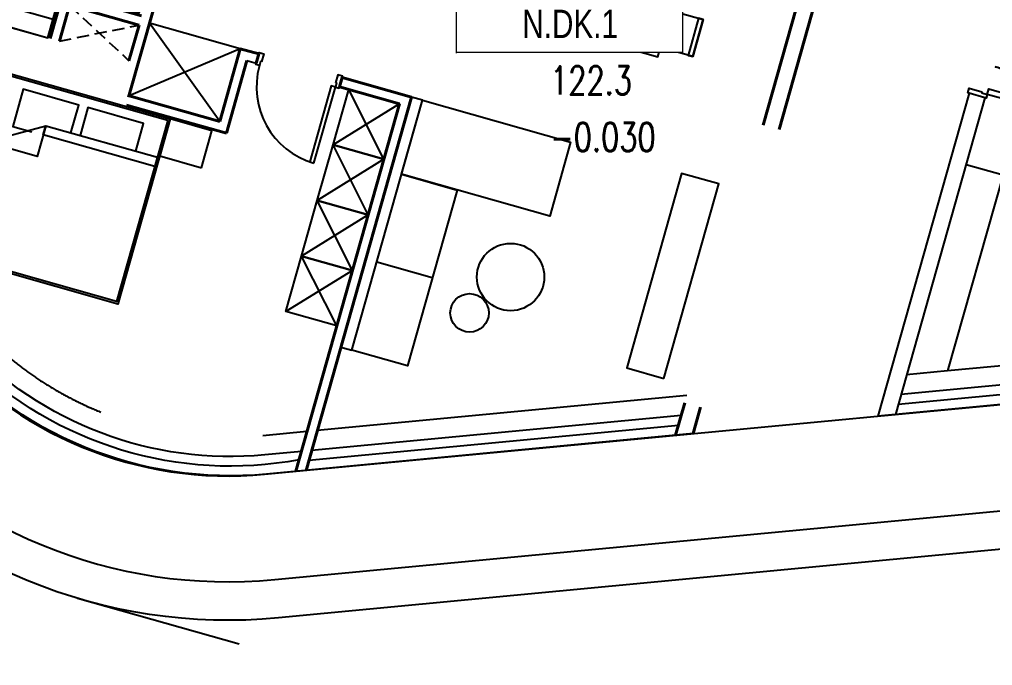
# Model space of a CAD drawing. Header units: millimetres. Extents: x -361706341 to 361216459, y -284152911 to 284385905.
# Drawn here: x -59336 to -49217, y 79822 to 86538 of the extents above; entities that cross this region are included whole.
import ezdxf
from ezdxf.enums import TextEntityAlignment as Align
from ezdxf.xclip import XClip

# ---------------------------------------------------------------- set-up
doc = ezdxf.new("R2010")
doc.units = ezdxf.units.MM
doc.header["$LTSCALE"] = 100
doc.header["$MEASUREMENT"] = 0
doc.header["$XCLIPFRAME"] = 0
doc.set_wipeout_variables(frame=1)
for name, pattern in [('220126_HDN_HBA typical plan$0$HIDDEN', [0.375, 0.25, -0.125]), ('ACAD_ISO03W100', [30, 12, -18]), ('HIDDEN', [0.375, 0.25, -0.125])]:
    doc.linetypes.add(name, pattern=pattern)
for name, color, linetype in [('A-_FURN----_E-_N', 251, 'Continuous'), ('A-ANNO-ROOM', 50, 'Continuous'), ('ccu11-Dim', 8, 'Continuous'), ('dien tich thong thuy', 3, 'Continuous'), ('IDEA - dim', 251, 'Continuous'), ('KT-Khuat', 9, 'HIDDEN'), ('KT-Net manh', 139, 'Continuous'), ('KT-Tuong', 1, 'Continuous'), ('Xref_NT1+NT2_MBDV Cot vach_220729$0$ccu12-Thay', 7, 'Continuous')]:
    doc.layers.add(name, color=color, linetype=linetype)
for name, color, linetype, lineweight in [('KT-Chuviet', 255, 'Continuous', 15), ('KT-Net cat', 1, 'Continuous', 40), ('KT-Net thay', 7, 'Continuous', 15), ('KT-Net truc', 18, 'Continuous', 15)]:
    doc.layers.add(name, color=color, linetype=linetype, lineweight=lineweight)
doc.styles.add('220126_HDN_HBA typical plan$0$211210_HDN_HBA_TYPICAL PLAN CORE OPT 1$0$HBA-Text', font='GOTHIC.TTF')
doc.styles.add('font unicode ccu', font='arial.ttf')
doc.styles.add('ROMANS', font='ROMANS.SHX')

# ---------------------------------------------------------------- blocks, each defined once
blk = doc.blocks.new('*U163')
at = {"linetype": 'Continuous'}
for points in [[(-375.0000000000002, -849.9999999962746), (374.9999999999998, -849.9999999962748), (375.0000000000002, 850.0000000037252), (-374.9999999999998, 850.0000000037254)], [(-724.9999999999999, 750.0000000037254), (-274.9999999999999, 750.0000000037253), (-274.9999999999999, 350.0000000037253), (-724.9999999999999, 350.0000000037254)], [(-724.9999999999999, 350.0000000037254), (-674.9999999999999, 350.0000000037254), (-674.9999999999999, 750.0000000037254), (-724.9999999999999, 750.0000000037254)], [(725.0000000000001, 750.0000000037252), (275.0000000000001, 750.0000000037253), (275.0000000000001, 350.0000000037252), (725.0000000000001, 350.0000000037252)], [(725.0000000000001, 350.0000000037252), (675.0000000000001, 350.0000000037252), (675.0000000000001, 750.0000000037252), (725.0000000000001, 750.0000000037252)], [(-725, 200.0000000037254), (-274.9999999999999, 200.0000000037253), (-275.0000000000001, -199.9999999962747), (-725, -199.9999999962746)], [(-725, -199.9999999962746), (-675, -199.9999999962746), (-675, 200.0000000037254), (-725, 200.0000000037254)], [(725, 200.0000000037251), (275.0000000000001, 200.0000000037252), (274.9999999999999, -199.9999999962748), (725, -199.9999999962749)], [(725, -199.9999999962749), (675, -199.9999999962748), (675, 200.0000000037252), (725, 200.0000000037251)], [(-725.0000000000001, -749.9999999962746), (-275.0000000000001, -749.9999999962747), (-275.0000000000001, -349.9999999962747), (-725.0000000000001, -349.9999999962746)], [(-725.0000000000001, -349.9999999962746), (-675.0000000000001, -349.9999999962746), (-675.0000000000001, -749.9999999962746), (-725.0000000000001, -749.9999999962746)], [(724.9999999999999, -749.9999999962748), (274.9999999999999, -749.9999999962747), (274.9999999999999, -349.9999999962748), (724.9999999999999, -349.9999999962748)], [(724.9999999999999, -349.9999999962748), (674.9999999999999, -349.9999999962748), (674.9999999999999, -749.9999999962748), (724.9999999999999, -749.9999999962748)]]:
    blk.add_lwpolyline(points, close=True, dxfattribs=at)
blk = doc.blocks.new('d900n')
for points in [[(20, -50), (20, -40), (65, -40), (65, 0), (-65, 0), (-65, -50)], [(885, -40), (65, -40), (65, -85), (885, -85)], [(20, -850), (20, -860), (65, -860), (65, -900), (-65, -900), (-65, -850)]]:
    blk.add_lwpolyline(points, close=True)
blk.add_arc((65, -40), 820, 270, 0)
blk = doc.blocks.new('*U166')
at = {"layer": 'A-_FURN----_E-_N', "linetype": 'Continuous'}
for points in [[(-899.9999999999709, 600), (-899.9999999999709, 1000), (-1349.999999999971, 1000), (-1349.999999999971, 600)], [(-900.0000000000291, -1000), (-900.0000000000291, 1000), (900.0000000000291, 1000), (900.0000000000291, -1000)], [(-880.0000000000291, -980), (-880.0000000000291, 980), (880.0000000000291, 980), (880.0000000000291, -980)], [(1350.000000000029, 600), (1350.000000000029, 1000), (900.0000000000291, 1000), (900.0000000000291, 600)]]:
    blk.add_lwpolyline(points, close=True, dxfattribs=at)
at = {"layer": 'A-_FURN----_E-_N', "linetype": '220126_HDN_HBA typical plan$0$HIDDEN', "ltscale": 500}
blk.add_lwpolyline([(-900.0000000000291, -1000), (-900.0000000000291, 1000), (900.0000000000291, 1000), (900.0000000000291, -1000)], close=True, dxfattribs=at)
at = {"layer": 'A-_FURN----_E-_N', "linetype": 'Continuous'}
for points in [[(-54.9999999999709, 580), (-54.9999999999709, 880), (-655.605454891891, 880), (-655.605454891891, 480), (-448.1151331290312, 480)], [(645.6054548844986, 580), (645.6054548844986, 880), (45.0000000000291, 880), (45.0000000000291, 580)], [(-880.0000000000291, 248.6659454330802), (-326.2632651105232, 580), (880.0000000000291, 580), (880.0000000000291, 480), (-326.2632651105232, 480), (-326.2632651105232, 580), (-326.2632651105232, 248.6659454330802), (-880.0000000000291, 248.6659454330802)]]:
    blk.add_lwpolyline(points, dxfattribs=at)
blk = doc.blocks.new('31')
at = {"layer": 'IDEA - dim'}
for p, q in [((9750.000000136599, -3050.000000000407), (9750.000000136453, -3650.000000000378)), ((8100.00000013657, -5520.00000000064), (8100.000000136817, -5420.00000000064)), ((8000.000000136642, -5620.000000000669), (8000.000000136803, -6599.999999999651)), ((8000.000000136642, -5620.000000000698), (8784.99916612501, -6599.999296250899)), ((8784.999166124995, -5620.000000000611), (8000.000000136803, -6599.999999999651))]:
    blk.add_line(p, q, dxfattribs=at)
for points in [[(10569.90835125541, 1.455191522836685e-11), (12180.61074095224, -4153.879492931505, -0.5272080109943784), (8451.169870064477, -9600.002167725237), (100.0000329748145, -9600.002167677158)], [(11946.46563718725, -3870.000000000291, -0.5190411191082546), (8900.000000136744, -9474.089352384195, -0.3793536674176091)], [(11994.13869741659, -4226.185626693943, -0.4899545020633045), (8900.000000136686, -9373.402691700787, -0.3784433092330402)]]:
    blk.add_lwpolyline(points, format="xyb", dxfattribs=at)
for points in [[(10421.31794200309, -169.9999999999854), (11817.24880922618, -3770.000000000204)], [(10528.57262543858, -170.0000000000437), (11924.50349266187, -3770.000000000218)], [(8800.000000136497, -3650.000000000407), (8800.000000136439, -3050.000000000437), (10700.00000013661, -3050.000000000437), (10700.00000013666, -3650.000000000335)], [(11856.02466664919, -3870.000000000291), (11994.13869741664, -4226.185626693899)], [(8434.999136128026, -7575.00216205664), (8234.999136097627, -7575.002162056626), (8234.999136097307, -8475.002162049757), (8434.999136127677, -8475.002162049816), (8434.999136128012, -7575.002167718791), (7925.000000136555, -7575.002167718791), (7925.000000136628, -6724.999999999956)], [(6925.00000013622, -9325.002167718558), (6925.000000136162, -9375.002167718456), (8434.99913609719, -9375.002167707193), (8434.999136097424, -7575.002167707265)]]:
    blk.add_lwpolyline(points, dxfattribs=at)
at = {"layer": 'IDEA - dim', "elevation": -2.671691506290594e-10}
blk.add_lwpolyline([(10099.99999547367, -449.9996756606706), (7999.99999547367, -449.9996756605542), (7999.9999954737, -849.9996756605688), (10099.99999547363, -849.9996756606997)], close=True, dxfattribs=at)
at = {"layer": 'IDEA - dim'}
for points in [[(8000.000000136744, -3650.000000000407), (8000.000000136657, -2050.000000000437), (8800.00000013657, -2050.000000000524), (8800.000000136584, -3650.000000000407)], [(8000.000000136642, -3770.000000000233), (10700.00000013661, -3770.000000000291), (10700.00000013667, -3650.000000000276), (8000.000000136744, -3650.000000000407)], [(8100.000000141459, -4420.000000000262), (8100.000000136686, -3870.000000000291), (8700.000000136788, -3869.999999993539), (8700.00000014338, -4419.999999993102), (8100.000000141459, -4420.000000000262)], [(8700.000000141561, -4419.999999993597), (8700.000000136672, -3869.999999993597), (9300.000000136672, -3869.999999986845), (9300.000000143395, -4419.999999986438), (8700.000000141561, -4419.999999993597)], [(9300.000000141532, -4419.999999986903), (9300.000000136744, -3869.999999986845), (9900.00000013673, -3869.999999980137), (9900.000000143424, -4419.999999979729), (9300.000000141532, -4419.999999986903)], [(9900.000000141663, -4419.999999980151), (9900.000000136759, -3869.999999980166), (10500.00000013667, -3869.999999973457), (10500.0000001435, -4419.999999973021), (9900.000000141663, -4419.999999980151)]]:
    blk.add_lwpolyline(points, close=True, dxfattribs=at)
for centre, radius in [((9519.270224046399, -2269.271232894913), 349.9999999999992), ((9994.248055401702, -2578.515534482256), 199.9999999999996)]:
    blk.add_circle(centre, radius, dxfattribs=at)
at = {"layer": 'KT-Khuat', "ltscale": 5}
for points in [[(8050.000000136686, -7450.002167718791), (8434.99915147142, -6699.999993921301)], [(8434.999560102122, -7450.002161640354), (8050.000000136832, -6699.999999999738)]]:
    blk.add_lwpolyline(points, dxfattribs=at)
at = {"layer": 'KT-Net cat'}
for p, q in [((10284.99876375972, -170.0000000000291), (10635.82730887431, -170.0000000000437)), ((8000.000000136672, -4520.000000000713), (8000.000000136701, -3770.000000000276)), ((8100.000000136672, -4520.000000000728), (8100.000000136686, -3870.000000000291)), ((8100.000000136686, -3870.000000000291), (12070.53403352026, -3870.000000000291)), ((8100.000000136672, -4520.000000000728), (8000.000000136672, -4520.000000000713)), ((8000.00000013657, -5620.00000000064), (8000.000000136701, -5420.00000000064)), ((8100.000000136817, -5420.00000000064), (8000.00000013673, -5420.00000000064)), ((8100.00000013657, -5520.00000000064), (8884.999166124951, -5520.000000000568)), ((8884.999166124908, -6599.999305698337), (8884.999166124951, -5520.000000000568)), ((8000.00000013657, -5620.00000000064), (8784.999166124995, -5620.000000000611)), ((8784.999166125068, -6599.999999749853), (8784.999166124995, -5620.000000000611))]:
    blk.add_line(p, q, dxfattribs=at)
for points in [[(3449.999999692329, 1.455191522836685e-11), (7284.998821347326, 2.91038304567337e-11)], [(10284.71327703867, -1.390046963933855e-05), (10569.90835125541, 1.455191522836685e-11)], [(4049.999999692445, -170.0000000000291), (7284.998821347428, -169.9999999999418)], [(8000.000000136759, -3770.000000000218), (12031.75817609754, -3770.000000000218)], [(8800.000000136759, -6599.999999999782), (6900.000000136672, -6599.999999999549)], [(8434.999151471362, -7550.002161640339), (7950.000000136512, -7550.002167718732), (7950.000000136715, -6699.999999999738)], [(8050.000000136832, -6699.999999999738), (8434.99915147142, -6699.999993921301)], [(8434.99915147126, -7450.002161640368), (8050.000000136686, -7450.002167718791), (8050.000000136715, -6699.999999999767)]]:
    blk.add_lwpolyline(points, dxfattribs=at)
at = {"layer": 'KT-Net manh', "linetype": 'ACAD_ISO03W100', "ltscale": 4}
for p, q in [((8100.000000136686, -3870.000000000291), (8700.00000014341, -4419.999999993102)), ((8700.000000136744, -3869.999999993554), (8100.000000141474, -4420.000000000349)), ((8700.000000136672, -3869.999999993597), (9300.000000143395, -4419.999999986438)), ((9300.000000136628, -3869.999999986845), (8700.000000141546, -4419.999999993626)), ((9300.000000136686, -3869.999999986889), (9900.000000143424, -4419.999999979729)), ((9900.000000136686, -3869.999999980151), (9300.000000141576, -4419.999999986947)), ((9900.000000136759, -3869.999999980209), (10500.0000001435, -4419.999999973021)), ((10500.00000013661, -3869.999999973428), (9900.000000141561, -4419.999999980268))]:
    blk.add_line(p, q, dxfattribs=at)
for points in [[(10206.80857513178, -169.9999999999854), (11602.73944235504, -3770.000000000218)], [(11641.51529977795, -3870.000000000233), (11807.66665387171, -4298.491760432255)]]:
    blk.add_lwpolyline(points, dxfattribs=at)
blk.add_lwpolyline([(11807.66665387174, -4298.4917604324, -0.486607273700597), (8915.000000136686, -9169.996791031619, -0.486607273700597)], format="xyb", dxfattribs=at)
at = {"layer": 'A-_FURN----_E-_N', "linetype": 'Continuous', "rotation": 270}
blk.add_blockref('*U163', (6050.000000132728, -1795.000000000582), dxfattribs=at)
at = {"layer": 'IDEA - dim', "extrusion": (0, 0, -1), "xscale": -1, "zscale": -1, "rotation": 359.999999999977}
blk.add_blockref('d900n', (-8050.000000136934, -4520.000000000611), dxfattribs=at)
at = {"layer": 'IDEA - dim', "rotation": 90}
blk.add_blockref('*U166', (9900.000000136613, -7022.50108384859), dxfattribs=at)
blk = doc.blocks.new('dc')
for points in [[(-1100, -40), (-1110, -40), (-1110, -100), (-1150, -100), (-1150, 100), (-1100, 100)], [(-50, -40), (-40, -40), (-40, -100), (0, -100), (0, 100), (-50, 100)], [(-1109.999999999985, -400), (-1109.999999999985, -100), (-1049.999999999985, -100), (-1049.999999999985, -400)], [(-39.99999999998545, -869.9999999999709), (-39.99999999998545, -99.9999999999709), (-99.99999999998545, -99.9999999999709), (-99.99999999998545, -869.9999999999709)]]:
    blk.add_lwpolyline(points, close=True)
for centre, radius, start, end in [((-1110.000000000029, -99.9999999999709), 300.0000000000291, 270, 0), ((-40.0000000000291, -100.0000000000873), 769.9999999999345, 180, 270)]:
    blk.add_arc(centre, radius, start, end)
blk = doc.blocks.new('33')
at = {"layer": 'IDEA - dim'}
for p, q in [((7570.005707725824, 170.0000000002037), (7570.005707725824, 570.0000000001746)), ((7570.005707725824, 570.0000000001746), (9686.902795183181, 570.0000000001746))]:
    blk.add_line(p, q, dxfattribs=at)
for points in [[(225.0005585831823, 8099.999999294581), (4456.946424756199, 8099.999999270483, -0.3095793013163541), (8186.387295653403, 5546.122674039623), (10271.02495861723, 170.0000000002037)], [(2950.005707727163, 7999.999999294698), (4456.946424756607, 7999.999999270512, -0.3095793013163546), (8093.151273880969, 5509.969607170438), (10163.77027518163, 170.0000000002328)], [(2950.005707725533, 7899.999999294669), (4456.946424755035, 7899.999999270483, -0.3095793013163542), (7999.915252108534, 5473.816540301195), (10056.51559174596, 170.0000000002328)]]:
    blk.add_lwpolyline(points, format="xyb", dxfattribs=at)
blk.add_lwpolyline([(9686.902795183181, 570.0000000001746), (9842.006224874756, 170.0000000002037)], dxfattribs=at)
at = {"layer": 'KT-Net manh', "linetype": 'ACAD_ISO03W100', "ltscale": 4}
blk.add_lwpolyline([(8750.571683937975, 2984.727032427152), (9686.902795183181, 570.0000000001746)], dxfattribs=at)
at = {"layer": 'KT-Tuong'}
for p, q in [((6850.005707725766, 170.0000000002037), (10271.02495861723, 170.0000000002037)), ((10271.02495861729, 170.0000000001746), (10336.94307542051, 0.002168399980291724))]:
    blk.add_line(p, q, dxfattribs=at)
blk.add_lwpolyline([(6850.005707725766, 170.0000000002037), (6850.005707725824, 0.002168400009395555), (10336.94307542051, 0.002168399980291724)], dxfattribs=at)
at = {"layer": 'IDEA - dim', "extrusion": (0, 0, -1), "xscale": -1, "zscale": -1, "rotation": 180}
blk.add_blockref('dc', (-5700.005707725533, 84.99997074186103), dxfattribs=at)
blk = doc.blocks.new('A$C418F5BC8')
at = {"layer": 'A-ANNO-ROOM', "insert": (648.1133449638728, 1090.790118377889), "char_height": 600, "attachment_point": 2, "rotation": 50.44882673977027, "style": '220126_HDN_HBA typical plan$0$211210_HDN_HBA_TYPICAL PLAN CORE OPT 1$0$HBA-Text'}
blk.add_mtext_dynamic_manual_height_columns('SL-S', width=722857412.8743668, gutter_width=9765.624999999996, heights=[0], dxfattribs=at)
blk = doc.blocks.new('A$C2A6C5140')
at = {"layer": 'A-ANNO-ROOM', "insert": (731.4497625969816, 1190.0169191678, 0.0003277973379295924), "char_height": 600, "attachment_point": 2, "rotation": 50.44882673977027, "style": '220126_HDN_HBA typical plan$0$211210_HDN_HBA_TYPICAL PLAN CORE OPT 1$0$HBA-Text'}
blk.add_mtext_dynamic_manual_height_columns('2-BR', width=722857412.8743668, gutter_width=9765.624999999996, heights=[0], dxfattribs=at)
blk = doc.blocks.new('A$C5388591E')
at = {"layer": 'A-ANNO-ROOM', "insert": (894.3001998505497, 842.1987865094561, 0.0004622000541105721), "char_height": 600, "attachment_point": 2, "rotation": 1.4064704596368105, "style": '220126_HDN_HBA typical plan$0$211210_HDN_HBA_TYPICAL PLAN CORE OPT 1$0$HBA-Text'}
blk.add_mtext_dynamic_manual_height_columns('3-BR', width=722857412.8743668, gutter_width=9765.624999999996, heights=[0], dxfattribs=at)
blk = doc.blocks.new('A$C21AF0CCA')
at = {"layer": 'A-ANNO-ROOM', "insert": (1197.56892258345, 814.6835720778872), "char_height": 600, "attachment_point": 2, "rotation": 0.10542954816276216, "style": '220126_HDN_HBA typical plan$0$211210_HDN_HBA_TYPICAL PLAN CORE OPT 1$0$HBA-Text'}
blk.add_mtext_dynamic_manual_height_columns('1-BR+', width=722857412.8743668, gutter_width=9765.624999999996, heights=[0], dxfattribs=at)
blk = doc.blocks.new('TAG CAO DO SAN')
blk.add_wipeout([(1526701.778855525, -266095.2298759429), (1527644.6359120198, -266095.2298759429), (1527644.6359120198, -266566.65840419114), (1526701.778855525, -266566.65840419114)]).dxf.layer = 'KT-Net thay'
at = {"layer": 'KT-Net thay', "flags": 128}
blk.add_lwpolyline([(1526701.778855525, -266095.2298759429), (1526701.778855525, -266566.6584041911), (1527644.63591202, -266566.6584041911), (1527644.63591202, -266095.2298759429)], close=True, dxfattribs=at)
for points in [[(1526701.778855525, -266330.9441400666), (1527644.63591202, -266330.9441400666)], [(1526701.778855525, -266566.6584041911), (1527644.63591202, -266566.6584041911)]]:
    blk.add_lwpolyline(points, dxfattribs=at)
at = {"layer": 'KT-Chuviet', "color": 31, "style": 'ROMANS', "width": 0.75}
blk.add_text('DTTT:', height=117.8571320618522, dxfattribs=at).set_placement((1526748.92170835, -266507.8139601254))
at = {"layer": 'KT-Chuviet', "color": 31, "style": 'font unicode ccu', "width": 0.75}
blk.add_attdef('TÊNPHÒNG', text='', height=117.85713, dxfattribs=at).set_placement((1527175.308820772, -266213.4467624734), align=Align.MIDDLE_CENTER)
at = {"layer": 'KT-Chuviet', "color": 31, "ltscale": 15, "style": 'ROMANS', "width": 0.75, "flags": 8}
blk.add_attdef('CAO-DO', (1527091.943339912, -266507.7298381611), '', height=117.8571320618522, dxfattribs=at)

msp = doc.modelspace()

# ---------------------------------------------------------------- linework, layer by layer
at = {"layer": 'ccu11-Dim', "ltscale": 0.5}
msp.add_line((-57051.64949753892, 80045.56695514267), (-58731.95975031008, 80520.3747384219), dxfattribs=at)
at = {"layer": 'Xref_NT1+NT2_MBDV Cot vach_220729$0$ccu12-Thay', "elevation": 1.118653842299817e-10}
for points in [[(-56723.85285633974, 107138.4371891351), (-56723.85286283199, 107138.4371909697), (-57549.93331729699, 104214.9972250857), (-60042.11546210255, 95395.34565837192), (-58694.87125993762, 95014.65288166134), (-60993.5994040925, 86879.61756696881, 0.5291998708815345), (-56786.90596482795, 81810.12549583285), (-44478.3591854487, 82976.97447513367, 0.3082121150768077), (-41014.83269733153, 85871.77185981006)], [(-39571.65511700939, 85462.8232876931, -0.3084015575031204), (-44334.23375525684, 81483.91236175831), (-56644.13659435612, 80316.93531810748, -0.5289436111782675), (-62436.05977783338, 87291.10521039693), (-60844.50006599337, 92923.5217683019, -0.2111738476832286), (-60553.42577603328, 93259.41977850226, 0.1470454784877201), (-60275.91372431311, 93459.91636132885), (-59752.16795294973, 95313.4147648831)], [(-60461.1739726582, 92809.08493230556), (-62051.38839635564, 87181.42925340023, 0.5290006929828082), (-56682.2084264819, 80715.11936550082), (-44372.62896037367, 81882.06588409848, 0.3083681499399674), (-39956.46020333594, 85572.025144533)]]:
    msp.add_lwpolyline(points, format="xyb", dxfattribs=at)

# ---------------------------------------------------------------- next in the draw order: block references
at = {"layer": 'IDEA - dim', "rotation": 254.2212141373278}
msp.add_blockref('31', (-49456.61026645571, 92404.18239315285), dxfattribs=at)

# ---------------------------------------------------------------- next in the draw order: block references
at = {"layer": 'A-ANNO-ROOM'}
for p in [(-219419.1170140646, 161761.7519800849), (-220777.6266712345, 156838.5160053847), (-230681.0149184103, 125527.1809483401, 1.346936588895556e-09)]:
    msp.add_blockref('A$C21AF0CCA', p, dxfattribs=at)
at = {"layer": 'dien tich thong thuy'}
for name, p in [('A$C418F5BC8', (-223516.2433024854, 151837.2063959002, 4.458474270978302e-05)), ('A$C418F5BC8', (-226311.5047578524, 148062.4414602462, -1.002392452937338e-05)), ('A$C2A6C5140', (-214212.5530986903, 146029.3951045234, 4.458474270978302e-05)), ('A$C418F5BC8', (-227047.4570732192, 143695.6471061734, -1.002392452937338e-05)), ('A$C418F5BC8', (-226772.426866287, 139347.5846665049, -1.002392452937338e-05)), ('A$C2A6C5140', (-216850.3424148813, 138441.2590964848, 4.458474270978302e-05)), ('A$C418F5BC8', (-228342.5264187414, 134757.3481967633, 4.458474270978302e-05)), ('A$C418F5BC8', (-229636.4059844502, 130770.6799419114, -1.002392452937338e-05)), ('A$C2A6C5140', (-219397.0507274371, 129428.6471536681, 4.458474270978302e-05)), ('A$C2A6C5140', (-221805.0586084725, 120739.7704086142, -1.002392452937338e-05)), ('A$C2A6C5140', (-224090.9080945827, 113904.7195311837, -1.002392452937338e-05)), ('A$C2A6C5140', (-226029.5605684994, 106143.876658391, 4.458474270978302e-05)), ('A$C5388591E', (-219861.3140102914, 168864.9313962967, -1.002374431291389e-05)), ('A$C5388591E', (-236626.0666892111, 104641.9020526973, 4.458517517066486e-05))]:
    msp.add_blockref(name, p, dxfattribs=at)
at = {"layer": 'IDEA - dim', "rotation": 254.2212141373278}
msp.add_blockref('33', (-47597.99412651671, 92362.19732856838), dxfattribs=at)

# ---------------------------------------------------------------- next in the draw order: block references
at = {"layer": 'KT-Net truc'}
ref = msp.add_blockref('TAG CAO DO SAN', (-3871548.135888977, 752025.9910964653, 2.047818081212315e-05), dxfattribs=dict(at, xscale=2.5, yscale=2.5, zscale=2.5))
XClip(ref).set_block_clipping_path([(1526674.1636322693, -266334.7977181144), (1527721.95465814, -266095.2298759429)])
ref.add_attrib('CAO-DO', '122.3', (-53818.27753919583, 85756.66650106269, 2.047818081212315e-05), dxfattribs={"layer": 'KT-Chuviet', "color": 31, "ltscale": 15, "height": 294.6428301546305, "style": 'ROMANS', "width": 0.7500000000000001})
ref.add_attrib('CAO-DO', '-0.030', (-53818.27753919583, 85167.38084075344, 2.047818081212315e-05), dxfattribs={"layer": 'KT-Chuviet', "color": 31, "ltscale": 15, "height": 294.6428301546305, "style": 'ROMANS', "width": 0.7500000000000001})
ref.add_attrib('TÊNPHÒNG', 'N.DK.1', dxfattribs={"layer": 'KT-Chuviet', "color": 31, "height": 294.642825, "style": 'font unicode ccu', "width": 0.7500000000000001}).set_placement((-53609.86383704468, 86492.3741902819, 2.047818081212315e-05), align=Align.MIDDLE_CENTER)

doc.saveas('drawing.dxf')
